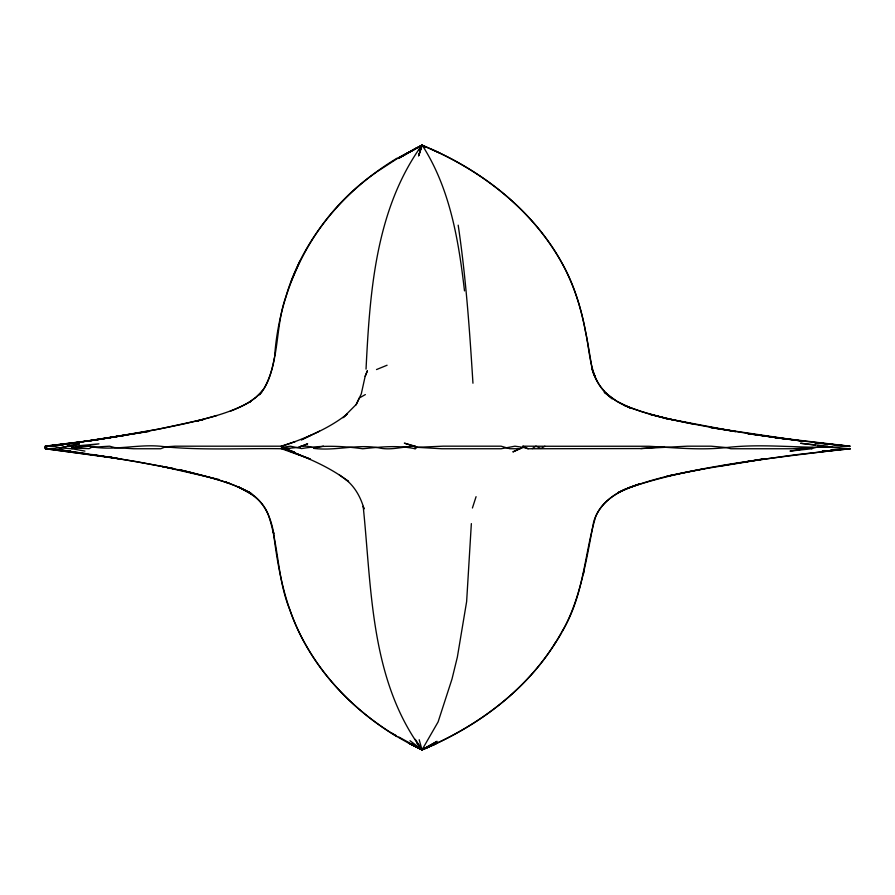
<?xml version="1.0" encoding="UTF-8"?>
<svg xmlns="http://www.w3.org/2000/svg" width="895" height="895" viewBox="0 0 895 895"><rect width="100%" height="100%" fill="white"/><g stroke="black" fill="none" stroke-linecap="round" stroke-linejoin="round"><path stroke-width="1.34" d="M225.876 482.103L229.31 483.367C189.852 470.289 148.581 463.934 107.747 456.808L121.127 459.045L45.645 448.753L46.16 446.437L45.309 446.146L88.269 441.011L148.894 431.368L78.078 442.365L48.487 446.124C94.579 440.62 140.493 433.393 185.836 423.458C208.188 418.122 231.055 412.919 251.092 401.228L249.28 402.202L256.026 397.279L262.38 391.014L259.416 394.807C268.534 384.425 272.046 370.821 274.385 357.541M812.526 447.556L790.016 451.102L811.72 448.753L812.526 447.556L792.489 448.753L730.857 448.753L726.371 447.567L711.089 446.191L687.427 446.18L640.831 448.574L528.128 448.753L522.904 447.332L513.07 451.841L522.904 447.332L522.948 446.18C564.913 446.37 606.877 446.169 648.841 446.269C674.673 447.701 700.36 450.431 726.371 447.567C767.63 442.756 809.091 449.916 850.25 446.202L814.573 442.678L847.52 446.169L788.607 439.344L747.638 433.616L802.916 441.19L710.809 427.553L735.612 431.603L667.077 418.659L694.084 424.23M471.352 523.62L466.631 601.597L457.356 657.109L451.997 679.048L438.102 721.918L422.037 749.831C362.676 721.996 311.673 672.559 289.879 609.853C277.282 579.479 278.893 545.558 268.332 514.77C261.575 496.859 242.836 488.2 225.987 482.17M366.033 369.143C369.825 293.47 375.262 211.623 420.225 147.518M274.642 356.255C279.699 283.603 316.203 213.245 376.851 171.896M365.16 376.303L367.409 370.754L365.16 376.303L361.278 393.923L356.076 404.82L359.342 397.973L365.361 394.572M561.903 631.613C583.663 596.764 584.267 554.732 595.701 516.549C603.23 498.336 622.551 489.442 640.193 483.714L627.339 488.245C697.496 464.572 772.139 458.62 845.104 448.854L839.767 449.458M583.585 573.482L584.278 569.712M439.736 153.034L422.048 145.169L418.692 155.674L422.048 145.169C479.821 169.054 532.805 209.139 562.944 264.842C580.15 295.686 585.867 330.993 591.517 365.35C594.75 386.729 612.314 401.743 631.915 408.366L628.838 407.37L649.457 414.105L672.682 419.833M418.692 155.674L422.048 145.169L425.472 147.585M472.415 508.013L476.073 496.68M65.346 450.711L112.613 457.625L45.41 448.753L45.41 446.191L95.004 440.049L86.916 441.123L126.911 434.959L96.347 439.87L158.091 429.242L203.4 419.453L197.045 421.053L216.881 415.526M45.41 446.191L44.75 447.802L45.41 448.753M299.803 261.25L291.412 280.661M282.205 446.202L175.118 446.191L165.452 446.862L160.72 448.753L133.702 448.753L114.571 447.567L109.57 446.191L91.682 447.287L89.108 448.663L71.835 448.003L72.819 446.292L98.976 443.842L71.835 448.003L71.98 448.753L84.935 451.102M561.266 632.821C531.171 687.304 478.78 726.225 422.06 749.775L408.914 743.051L421.925 749.753M554.318 644.422C579.412 608.197 585.52 563.939 593.687 521.819C598.307 505.888 611.934 494.812 626.69 488.547L618.053 492.619C664.235 471.81 715.754 468.063 764.934 458.654L719.759 466.116M356.232 404.439L343.042 417.696L347.428 413.859C328.208 429.175 304.971 438.36 281.936 446.269L281.231 448.619L310.252 459.034L283.704 448.675C306.325 457.356 329.215 466.619 348.58 481.521L339.35 474.932M555.515 642.588C524.705 692.014 475.39 727.713 422.104 749.764L409.977 740.702M418.558 150.293L422.048 145.169L398.555 157.811L422.048 145.169L419.005 147.395M424.375 748.052L422.227 749.719L429.701 746.005M377.914 171.124L397.391 158.505M298.505 447.388L307.556 443.842L298.505 447.388L283.67 448.753L294.522 452.143L282.014 447.41L290.383 446.191L301.626 448.563C321.943 445.128 342.427 445.934 362.743 448.764C380.218 447.008 397.648 444.994 415.123 448.753L417.137 447.321L443.293 446.169L501.099 446.191L509.881 448.742L519.939 448.753M66.498 444.278L72.003 443.428L47.636 446.202L45.835 447.478L47.849 448.753L71.029 451.404L60.424 449.749M532.268 448.619L535.904 446.169L540.972 448.473L544.887 446.236M397.414 157.99C345.369 189.08 302.957 238.115 285.829 296.86C275.19 326.496 279.799 360.618 264.081 388.385C256.082 400.009 242.903 406.185 230.194 411.275M398.555 157.811L422.048 145.169L398.32 158.46L417.35 147.518M398.32 158.46L417.517 147.518M430.193 745.736L422.06 749.775C370.116 679.943 371.738 588.765 363.18 506.301L364.03 508.953C360.875 497.62 355.102 486.914 345.761 479.496M310.733 435.35L301.358 439.881L319.526 431.166M434.948 744.282L422.071 749.764L415.291 739.348M376.504 369.557L387.087 365.227M295.272 441.593L281.175 446.191L281.936 446.269M323.453 446.135L313.619 448.35C335.356 451.203 356.669 443.987 378.272 447.746C390.679 450.778 402.761 446.482 415.123 446.191L417.137 447.321L441.85 448.753L501.099 448.753L514.949 446.191L522.904 447.332M811.72 448.753C824.552 443.674 837.06 449.648 850.116 448.753L794.771 454.85L746.43 461.731M47.636 446.202L54.36 446.191L59.976 447.88L79.386 443.842L59.976 447.88L47.849 448.753M704.947 468.678L666.876 476.207L673.04 474.999M58.276 445.33L66.387 443.842M58.432 445.307L66.644 443.808L46.809 446.191M59.607 445.341L63.735 444.703M824.977 450.61L822.259 450.935L824.966 450.7M58.813 445.307L61.576 444.983M837.082 449.782L822.315 451.505L850.228 448.775L849.176 448.361M71.835 448.003L88.862 446.191C113.956 451.83 139.833 442.913 165.452 446.862C204.228 450.498 243.25 448.104 282.138 448.742M830.37 450.151L834.431 449.749M839.846 449.212L843.907 448.809M640.831 448.574L664.47 446.605M45.645 448.753L47.379 448.742M300.809 446.191L307.231 446.191L312.198 447.466M849.288 448.753L850.116 448.753M67.449 446.281L72.819 446.292L71.98 448.753L59.976 447.88M848.751 446.09L772.855 437.196L784.77 438.908C739.751 432.296 694.609 425.696 650.464 414.43L667.2 418.826L640.786 411.387L623.815 405.144L629.655 407.516L616.923 401.296L604.215 392.245L612.314 398.846L604.83 392.223M827.797 446.191L800.566 443.282L815.267 445.195M49.236 448.91L61.744 450.319M64.518 450.632L68.68 451.102L65.973 450.688M817.929 445.542L823.277 446.247M827.282 446.762L832.63 447.466M51.765 448.887L54.505 449.268M57.235 449.648L85.942 453.631M51.619 448.764L54.36 449.156M58.477 449.737L62.605 450.319M59.204 449.67L61.912 450.084M91.883 454.515L136.141 461.574L174.648 468.846L162.241 466.44L219.018 479.507M282.014 447.41L289.611 448.686M193.756 473.209L179.045 469.595C203.467 475.704 228.527 481.029 250.891 493.067L237.712 486.623L252.558 494.756L248.195 491.858M417.137 447.321L404.361 443.159L415.123 446.191L415.123 448.753M283.704 448.675L299.657 454.884M431.826 149.409C485.459 173.238 533.946 211.97 562.452 263.958C573.784 285.192 581.448 308.283 585.565 331.978C590.04 352.003 589.548 374.983 604.024 391.16M408.422 743.063L421.4 749.451L411.879 744.215M522.948 446.18L528.128 448.753M237.712 486.623L239.144 487.339M391.663 733.083L396.418 735.701M398.801 737.01L409.507 742.906M410.503 743.297L421.612 749.574M396.888 736.574C360.092 714.355 327.973 683.713 306.526 646.268C286.076 611.609 278.211 571.581 273.422 532.122L273.736 533.756C271.028 517.153 263.656 500.361 248.262 491.926M416.958 743.096L422.037 749.831L436.167 743.588L422.071 749.764L437.084 741.328L422.037 749.831L419.184 739.729M423.055 146.556C450.375 189.706 458.665 241.079 464.505 290.886M594.034 374.546L594.974 376.482L592.132 369.221L593.564 373.573M458.184 225.16C465.982 277.595 469.64 330.4 472.952 383.217"/></g></svg>
